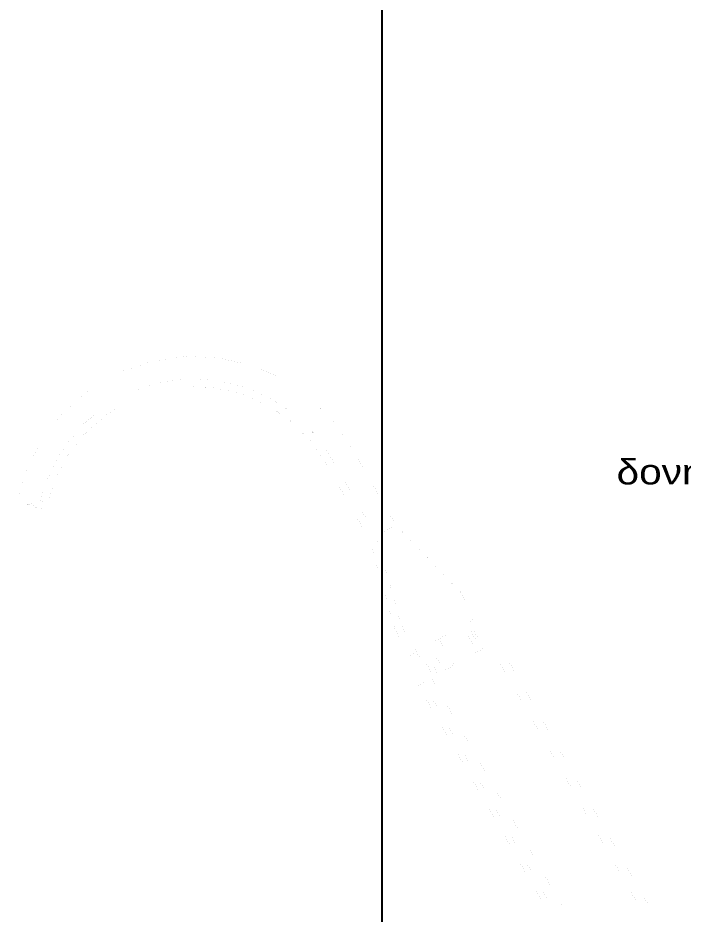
# Model space of a CAD drawing. Header units: millimetres. Extents: x -2171 to 1563, y -1758 to -1505.
# Drawn here: x 1355.837 to 1359.148, y -1605.143 to -1600.682 of the extents above; entities that cross this region are included whole.
import ezdxf

# ---------------------------------------------------------------- set-up
doc = ezdxf.new("R2010")
doc.units = ezdxf.units.MM
doc.linetypes.add('DOT', pattern=[0.025, 0, -0.025])
doc.layers.add('Tablet', color=7, linetype='Continuous', true_color=0x0180ff)
doc.styles.add('S2Arl419_b_1151_161', font='arial.ttf', dxfattribs={"width": 1.15091, "height": 0.041893})

msp = doc.modelspace()

# ---------------------------------------------------------------- linework, layer by layer
at = {"color": 3}
msp.add_line((1357.6494, -1605.4347), (1357.6494, -1591.656), dxfattribs=at)
at = {"layer": 'Tablet', "color": 7}
for points in [[(1355.8368, -1603.0684, 0.00006, 0.00006, 0), (1355.8879, -1602.9105, 0.00006, 0.00006, 0), (1355.9672, -1602.7647, 0.00006, 0.00006, 0), (1356.0718, -1602.6359, 0.00006, 0.00006, 0), (1356.1983, -1602.5285, 0.00006, 0.00006, 0), (1356.3424, -1602.4462, 0.00006, 0.00006, 0), (1356.4992, -1602.3918, 0.00006, 0.00006, 0), (1356.6633, -1602.367, 0.00006, 0.00006, 0), (1356.8291, -1602.3728, 0.00006, 0.00006, 0), (1356.9911, -1602.4089, 0.00006, 0.00006, 0), (1357.1437, -1602.4742, 0.00006, 0.00006, 0), (1357.2816, -1602.5664, 0.00006, 0.00006, 0), (1357.4004, -1602.6823, 0.00006, 0.00006, 0), (1357.4958, -1602.8181, 0.00006, 0.00006, 0), (1357.7179, -1603.2057, 0.00006, 0.00006, 0)], [(1355.9538, -1603.0636, 0.00006, 0.00006, 0), (1356.0028, -1602.9294, 0.00006, 0.00006, 0), (1356.0752, -1602.8062, 0.00006, 0.00006, 0), (1356.1687, -1602.6982, 0.00006, 0.00006, 0), (1356.2802, -1602.6089, 0.00006, 0.00006, 0), (1356.4061, -1602.5411, 0.00006, 0.00006, 0), (1356.542, -1602.4972, 0.00006, 0.00006, 0), (1356.6837, -1602.4786, 0.00006, 0.00006, 0), (1356.8264, -1602.486, 0.00006, 0.00006, 0), (1356.9654, -1602.5189, 0.00006, 0.00006, 0), (1357.0962, -1602.5765, 0.00006, 0.00006, 0), (1357.2144, -1602.6567, 0.00006, 0.00006, 0), (1357.3162, -1602.757, 0.00006, 0.00006, 0), (1357.3982, -1602.874, 0.00006, 0.00006, 0), (1357.6203, -1603.2616, 0.00006, 0.00006, 0)], [(1355.9808, -1603.1119, 0.00006, 0.00006, 0), (1356.0218, -1602.979, 0.00006, 0.00006, 0), (1356.0867, -1602.8559, 0.00006, 0.00006, 0), (1356.1732, -1602.7469, 0.00006, 0.00006, 0), (1356.2783, -1602.6558, 0.00006, 0.00006, 0), (1356.3984, -1602.5856, 0.00006, 0.00006, 0), (1356.5294, -1602.5388, 0.00006, 0.00006, 0), (1356.6668, -1602.5171, 0.00006, 0.00006, 0), (1356.8059, -1602.5211, 0.00006, 0.00006, 0), (1356.9418, -1602.5507, 0.00006, 0.00006, 0), (1357.07, -1602.6049, 0.00006, 0.00006, 0), (1357.1859, -1602.6818, 0.00006, 0.00006, 0), (1357.2856, -1602.7789, 0.00006, 0.00006, 0), (1357.3657, -1602.8926, 0.00006, 0.00006, 0), (1357.5878, -1603.2803, 0.00006, 0.00006, 0)], [(1355.9117, -1603.0962, 0.00006, 0.00006, 0), (1355.9044, -1603.1009, 0.00006, 0.00006, 0), (1355.8963, -1603.1042, 0.00006, 0.00006, 0), (1355.8878, -1603.1059, 0.00006, 0.00006, 0), (1355.8791, -1603.106, 0.00006, 0.00006, 0), (1355.8706, -1603.1046, 0.00006, 0.00006, 0), (1355.8624, -1603.1015, 0.00006, 0.00006, 0), (1355.855, -1603.0971, 0.00006, 0.00006, 0), (1355.8485, -1603.0913, 0.00006, 0.00006, 0), (1355.8432, -1603.0844, 0.00006, 0.00006, 0), (1355.8392, -1603.0767, 0.00006, 0.00006, 0), (1355.8368, -1603.0684, 0.00006, 0.00006, 0)], [(1355.9117, -1603.0962, 0.00006, 0.00006, 0), (1355.9193, -1603.0913, 0.00006, 0.00006, 0), (1355.9276, -1603.0878, 0.00006, 0.00006, 0), (1355.9364, -1603.086, 0.00006, 0.00006, 0), (1355.9455, -1603.0857, 0.00006, 0.00006, 0), (1355.9544, -1603.0871, 0.00006, 0.00006, 0), (1355.9629, -1603.0901, 0.00006, 0.00006, 0), (1355.9707, -1603.0946, 0.00006, 0.00006, 0), (1355.9776, -1603.1004, 0.00006, 0.00006, 0)], [(1355.9755, -1603.1175, 0.00006, 0.00006, 0), (1355.9677, -1603.1214, 0.00006, 0.00006, 0), (1355.9593, -1603.1237, 0.00006, 0.00006, 0), (1355.9506, -1603.1245, 0.00006, 0.00006, 0), (1355.942, -1603.1237, 0.00006, 0.00006, 0), (1355.9336, -1603.1213, 0.00006, 0.00006, 0), (1355.9258, -1603.1175, 0.00006, 0.00006, 0), (1355.9188, -1603.1123, 0.00006, 0.00006, 0), (1355.9129, -1603.1059, 0.00006, 0.00006, 0), (1355.9083, -1603.0985, 0.00006, 0.00006, 0)], [(1358.4611, -1605.106, 0.00006, 0.00006, 0), (1357.8305, -1604.0056, 0.00006, 0.00006, 0), (1357.8956, -1603.9683, 0.00006, 0.00006, 0), (1357.821, -1603.8381, 0.00006, 0.00006, 0), (1357.7885, -1603.8568, 0.00006, 0.00006, 0), (1357.7139, -1603.7266, 0.00006, 0.00006, 0), (1357.5878, -1603.2803, 0.00006, 0.00006, 0), (1357.6528, -1603.243, 0.00006, 0.00006, 0), (1357.7179, -1603.2057, 0.00006, 0.00006, 0), (1358.0393, -1603.5402, 0.00006, 0.00006, 0), (1358.1138, -1603.6703, 0.00006, 0.00006, 0), (1358.0813, -1603.689, 0.00006, 0.00006, 0), (1358.1559, -1603.8191, 0.00006, 0.00006, 0), (1358.221, -1603.7818, 0.00006, 0.00006, 0), (1358.9797, -1605.106, 0.00006, 0.00006, 0)], [(1357.7464, -1603.708, 0.00006, 0.00006, 0), (1357.6203, -1603.2616, 0.00006, 0.00006, 0)], [(1357.821, -1603.8381, 0.00006, 0.00006, 0), (1357.7464, -1603.708, 0.00006, 0.00006, 0)], [(1358.0813, -1603.689, 0.00006, 0.00006, 0), (1357.821, -1603.8381, 0.00006, 0.00006, 0)], [(1358.1234, -1603.8378, 0.00006, 0.00006, 0), (1358.0488, -1603.7076, 0.00006, 0.00006, 0)], [(1358.1434, -1603.8263, 0.00006, 0.00006, 0), (1358.0688, -1603.6961, 0.00006, 0.00006, 0)], [(1357.9582, -1603.9324, 0.00006, 0.00006, 0), (1357.8836, -1603.8023, 0.00006, 0.00006, 0)], [(1358.0072, -1603.9043, 0.00006, 0.00006, 0), (1357.9326, -1603.7742, 0.00006, 0.00006, 0)], [(1358.1837, -1603.8032, 0.00006, 0.00006, 0), (1358.9302, -1605.106, 0.00006, 0.00006, 0)], [(1357.9071, -1603.9617, 0.00006, 0.00006, 0), (1357.8325, -1603.8315, 0.00006, 0.00006, 0)], [(1357.9281, -1603.9496, 0.00006, 0.00006, 0), (1357.8536, -1603.8195, 0.00006, 0.00006, 0)], [(1358.1559, -1603.8191, 0.00006, 0.00006, 0), (1357.8956, -1603.9683, 0.00006, 0.00006, 0)], [(1358.5475, -1605.106, 0.00006, 0.00006, 0), (1357.8956, -1603.9683, 0.00006, 0.00006, 0)], [(1358.4931, -1605.106, 0.00006, 0.00006, 0), (1357.8546, -1603.9918, 0.00006, 0.00006, 0)]]:
    msp.add_lwpolyline(points, format="xyseb", dxfattribs=at)
at = {"layer": 'Tablet', "color": 86}
msp.add_lwpolyline([(1358.3697, -1604.506, 0.000045, 0.000045, 0), (1358.3697, -1602.931, 0.000045, 0.000045, 0), (1358.7447, -1602.931, 0.000045, 0.000045, 0)], format="xyseb", dxfattribs=at)
msp.add_lwpolyline([(1358.3509, -1604.506, 0.00000375, 0.00000375, 0), (1358.3513, -1604.5023, 0.00000375, 0.00000375, 0), (1358.3524, -1604.4988, 0.00000375, 0.00000375, 0), (1358.3593, -1604.4904, 0.00000375, 0.00000375, 0), (1358.3625, -1604.4887, 0.00000375, 0.00000375, 0), (1358.366, -1604.4876, 0.00000375, 0.00000375, 0), (1358.3697, -1604.4872, 0.00000375, 0.00000375, 0), (1358.3733, -1604.4876, 0.00000375, 0.00000375, 0), (1358.3769, -1604.4887, 0.00000375, 0.00000375, 0), (1358.3853, -1604.4956, 0.00000375, 0.00000375, 0), (1358.387, -1604.4988, 0.00000375, 0.00000375, 0), (1358.3881, -1604.5023, 0.00000375, 0.00000375, 0), (1358.3884, -1604.506, 0.00000375, 0.00000375, 0), (1358.3881, -1604.5096, 0.00000375, 0.00000375, 0), (1358.387, -1604.5132, 0.00000375, 0.00000375, 0), (1358.3801, -1604.5216, 0.00000375, 0.00000375, 0), (1358.3769, -1604.5233, 0.00000375, 0.00000375, 0), (1358.3733, -1604.5244, 0.00000375, 0.00000375, 0), (1358.3697, -1604.5247, 0.00000375, 0.00000375, 0), (1358.366, -1604.5244, 0.00000375, 0.00000375, 0), (1358.3625, -1604.5233, 0.00000375, 0.00000375, 0), (1358.3541, -1604.5164, 0.00000375, 0.00000375, 0), (1358.3524, -1604.5132, 0.00000375, 0.00000375, 0), (1358.3513, -1604.5096, 0.00000375, 0.00000375, 0), (1358.3509, -1604.506, 0.00000375, 0.00000375, 0)], format="xyseb", close=True, dxfattribs=at)
at = {"layer": 'Tablet', "color": 150, "linetype": 'DOT'}
msp.add_lwpolyline([(1356.6822, -1606.456, 0.000075, 0.000075, 0), (1356.6822, -1604.6935, 0.000075, 0.000075, 0)], format="xyseb", dxfattribs=at)
at = {"layer": 'Tablet', "color": 1}
msp.add_lwpolyline([(1359.177, -1605.181, 0.00006, 0.00006, 0), (1356.6822, -1605.181, 0.00006, 0.00006, 0), (1356.6822, -1605.106, 0.00006, 0.00006, 0), (1359.3447, -1605.106, 0.00006, 0.00006, 0)], format="xyseb", close=True, dxfattribs=at)

# ---------------------------------------------------------------- texts
at = {"color": 86, "style": 'S2Arl419_b_1151_161', "width": 1.15091}
msp.add_text('δονητής', height=0.12568, dxfattribs=at).set_placement((1358.8166, -1603.0043))

doc.saveas('drawing.dxf')
